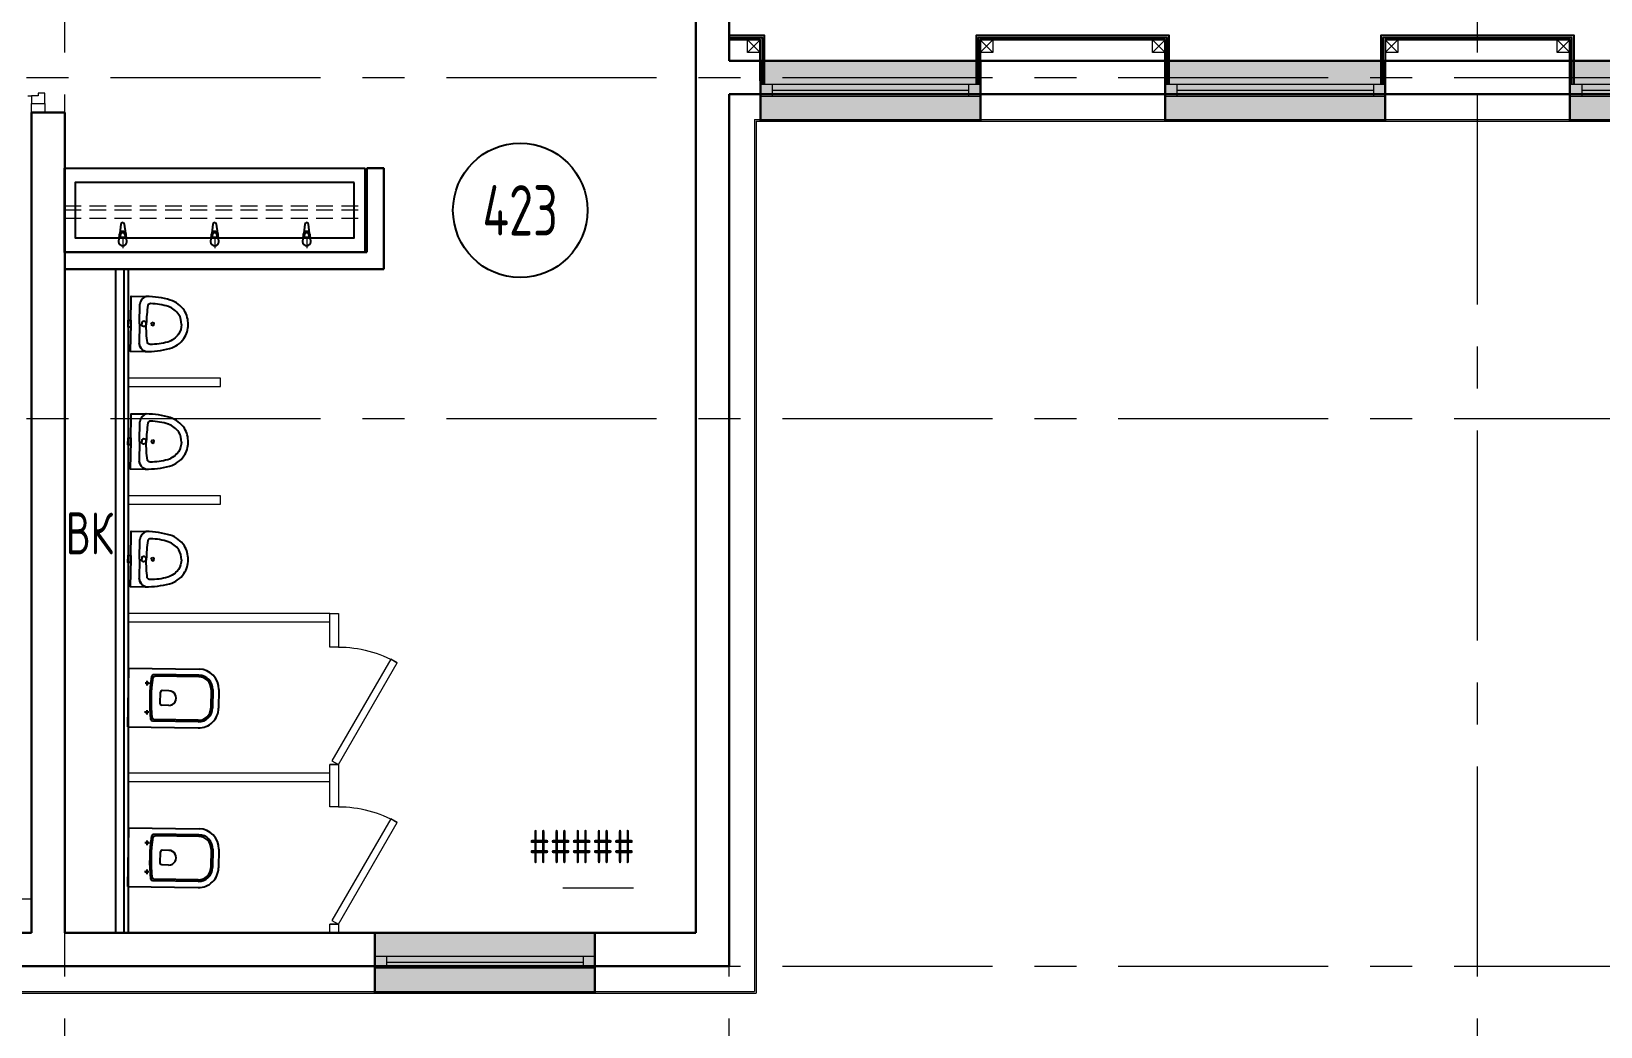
# Model space of a CAD drawing. Header units: millimetres. Extents: x -13407 to 8937287, y -2611 to 109271.
# Drawn here: x 16965 to 26308, y 5891 to 11815 of the extents above; entities that cross this region are included whole.
import ezdxf
from ezdxf import colors
from ezdxf.entities.mleader import LeaderData, LeaderLine
from ezdxf.enums import TextEntityAlignment as Align
from ezdxf.math import Vec2, Vec3

# ---------------------------------------------------------------- set-up
doc = ezdxf.new("R2010")
doc.units = ezdxf.units.MM
for name, pattern in [('ACAD_ISO03W100', [30, 12, -18]), ('ADSK_Штриховая_ш2 п1', [3, 2, -1]), ('CENTER', [2, 1.25, -0.25, 0.25, -0.25])]:
    doc.linetypes.add(name, pattern=pattern)
for name, color, linetype, lineweight in [('_0', 250, 'Continuous', 9), ('_TEXT', 189, 'Continuous', 30), ('АР_Двери', 5, 'Continuous', 18), ('АР_Маркер экспликации', 239, 'Continuous', 13), ('АР_Навесной фасад', 5, 'Continuous', 5), ('АР_Номер помещения', 1, 'Continuous', 25), ('АР_Окна БЛОК', 250, 'Continuous', 13), ('АР_Оси', 193, 'Continuous', 9), ('АР_Отметки', 250, 'Continuous', 15), ('АР_Перегородки газоблок', 165, 'Continuous', 30), ('АР_Перегородки сантехнические', 216, 'Continuous', 9), ('АР_Подоконники', 163, 'Continuous', 9), ('АР_Помещения_площадь', 19, 'Continuous', 9), ('АР_Сущ Несущая стена', 202, 'Continuous', 30), ('АР_тонкая линия', 250, 'Continuous', 0)]:
    doc.layers.add(name, color=color, linetype=linetype, lineweight=lineweight)
doc.layers.add('АР_Отверстия', color=251, linetype='Continuous')
doc.layers.add('ТХ_сантехника', color=253, linetype='Continuous')
doc.styles.add('ICOCPEUR', font='isocpeur.ttf')
doc.styles.add('ISOCPEUR', font='isocpeur.ttf', dxfattribs={"width": 0.7})
doc.styles.get("Standard").update_dxf_attribs({"font": 'arial.ttf'})

# ---------------------------------------------------------------- blocks, each defined once
blk = doc.blocks.new('*U7')
for p, q in [((0, 0), (0, -50)), ((700, 0), (700, -50))]:
    blk.add_line(p, q)
blk.add_lwpolyline([(0, 0), (606.2, 350), (628.1, 312.1), (21.9, -37.9)], close=True)
blk.add_arc((0, 0), 700, 0, 30)
blk = doc.blocks.new('*U78')
blk.add_lwpolyline([(-100, 80), (-100, 1010), (-140, 1010), (-140, 80)], close=True)
for points in [[(-1130, 0), (-1130, 80), (-1075, 80), (-1075, 0), (-1130, 0)], [(-1075, 80), (-1075, 0), (-1015, 0), (-1015, 40), (-1030, 40), (-1030, 80), (-1075, 80)], [(-55, 80), (-55, 0), (-115, 0), (-115, 40), (-100, 40), (-100, 80), (-55, 80)], [(0, 0), (0, 80), (-55, 80), (-55, 0), (0, 0)]]:
    blk.add_lwpolyline(points)
at = {"linetype": 'ACAD_ISO03W100', "ltscale": 3}
blk.add_arc((-100, 80), 930, 90, 180, dxfattribs=at)
blk = doc.blocks.new('*U59')
at = {"true_color": 0xffffff}
h = blk.add_hatch(color=7, dxfattribs=at)
h.dxf.hatch_style = 1
h.paths.add_polyline_path([(-1310, -140), (0, -140), (0, 220), (-1310, 220)])
at = {"lineweight": 30}
for p, q in [((-1310, -140), (-1310, 220)), ((0, -140), (0, 220))]:
    blk.add_line(p, q, dxfattribs=at)
for p, q in [((0, 220), (-1310, 220)), ((-1310, 70), (0, 70)), ((-1310, 0), (0, 0)), ((-1240, 0), (-1240, 70)), ((-1240, 35), (-70, 35)), ((-70, 0), (-70, 70)), ((-1310, -140), (0, -140)), ((-1310, -140), (-1310, -140)), ((-1310, -140), (-1310, -140)), ((0, -140), (0, -140)), ((0, -140), (0, -140))]:
    blk.add_line(p, q)
blk = doc.blocks.new('*U25')
at = {"layer": 'АР_Номер помещения', "color": 7}
blk.add_circle((-15677.8, 4216.1), 400, dxfattribs=at)
at = {"layer": 'АР_Помещения_площадь', "color": 7}
blk.add_line((-15002.2, 182.1), (-15424.6, 182.1), dxfattribs=at)
at = {"color": 7, "style": 'ISOCPEUR', "width": 0.7, "flags": 1}
blk.add_attdef('КАТЕГОРИЯ', (-499.2, -2092.2), '', height=250, dxfattribs=at)
at = {"layer": 'АР_Номер помещения', "color": 7, "style": 'ISOCPEUR', "width": 0.7}
blk.add_attdef('НОМЕР_ПОМЕЩЕНИЯ', text='', height=300, dxfattribs=at).set_placement((-15677.8, 4216.1), align=Align.MIDDLE_CENTER)
at = {"layer": 'АР_Помещения_площадь', "color": 7, "lineweight": 30, "width": 0.7, "flags": 104}
blk.add_attdef('ИМЯ_ПОМЕЩЕНИЯ', text='', height=100, dxfattribs=at).set_placement((157.6, 1217.1), align=Align.MIDDLE_CENTER)
at = {"layer": 'АР_Помещения_площадь', "color": 7, "style": 'ISOCPEUR', "width": 0.7}
blk.add_attdef('ПЛОЩАДЬ_ПОМЕЩЕНИЯ', text='', height=200, dxfattribs=at).set_placement((-14997.3, 428.6), align=Align.MIDDLE_RIGHT)
blk = doc.blocks.new('_DotSmall')
at = {"color": 0, "linetype": 'ByBlock', "const_width": 0.5}
blk.add_lwpolyline([(-0.0625, 0, 1), (0.0625, 0, 1)], format="xyb", close=True, dxfattribs=at)
blk = doc.blocks.new('Из_буфера31843')
for p, q in [((355.9, 103.6), (351.9, 61.7)), ((365.8, 166.1), (359.2, 113.1)), ((363.3, 86.6), (363.3, 101.5)), ((394.6, 113.1), (388, 166.1)), ((390.5, 101.5), (390.5, 86.6)), ((401.9, 61.7), (397.9, 103.6)), ((905.9, 103.6), (901.9, 61.7)), ((915.8, 166.1), (909.2, 113.1)), ((913.3, 86.6), (913.3, 101.5)), ((944.6, 113.1), (938, 166.1)), ((940.5, 101.5), (940.5, 86.6)), ((951.9, 61.7), (947.9, 103.6)), ((1455.8, 103.6), (1451.8, 61.7)), ((1465.7, 166.1), (1459.1, 113.1)), ((1463.2, 86.6), (1463.2, 101.5)), ((1494.5, 113.1), (1487.9, 166.1)), ((1490.4, 101.5), (1490.4, 86.6)), ((1501.8, 61.7), (1497.8, 103.6)), ((390.5, 86.6), (363.3, 86.6)), ((940.5, 86.6), (913.3, 86.6)), ((1490.4, 86.6), (1463.2, 86.6))]:
    blk.add_line(p, q)
at = {"lineweight": 13, "ltscale": 500}
for p, q in [((376.9, 85), (376.9, 22.5)), ((926.9, 85), (926.9, 22.5)), ((1476.9, 85), (1476.9, 22.5))]:
    blk.add_line(p, q, dxfattribs=at)
for points in [[(1826.9, 500), (26.9, 500), (26.9, 0), (1826.9, 0)], [(1761.9, 415), (91.9, 415), (91.9, 85), (1761.9, 85)]]:
    blk.add_lwpolyline(points, close=True)
for centre, major_axis, start_param, end_param in [((376.9, 101.7), (-14.9, -14.9), -1.35736, -0.875625), ((376.9, 101.7), (-14.9, 14.9), 4.498953, 6.496621), ((376.9, 101.5), (-9.62, 9.62), 3.926991, 7.068583), ((376.9, 164.7), (-7.91, 7.91), 4.051589, 6.943986), ((376.9, 101.7), (-14.9, 14.9), 4.017217, 4.498953), ((926.9, 101.7), (-14.9, -14.9), -1.35736, -0.875625), ((926.9, 101.7), (-14.9, 14.9), 4.498953, 6.496621), ((926.9, 101.5), (-9.62, 9.62), 3.926991, 7.068583), ((926.9, 164.7), (-7.91, 7.91), 4.051589, 6.943986), ((926.9, 101.7), (-14.9, 14.9), 4.017217, 4.498953), ((1476.8, 101.7), (-14.9, -14.9), -1.35736, -0.875625), ((1476.8, 101.7), (-14.9, 14.9), 4.498953, 6.496621), ((1476.8, 101.5), (-9.62, 9.62), 3.926991, 7.068583), ((1476.8, 164.7), (-7.91, 7.91), 4.051589, 6.943986), ((1476.8, 101.7), (-14.9, 14.9), 4.017217, 4.498953), ((376.9, 61.7), (-17.7, -17.7), -0.785398, 2.356194), ((926.9, 61.7), (-17.7, -17.7), -0.785398, 2.356194), ((1476.8, 61.7), (-17.7, -17.7), -0.785398, 2.356194)]:
    blk.add_ellipse(centre, major_axis=major_axis, ratio=1, start_param=start_param, end_param=end_param)
blk = doc.blocks.new('Писуар')
for points in [[(0, 52.9), (116.5, 52.9, 0.328868), (164.1, 90, 0.066999), (144.5, 233.5, 0.172209), (82.4, 318.1, 0.143285), (0, 342, 0.143285), (-82.4, 318.1, 0.172209), (-144.5, 233.5, 0.066999), (-164.1, 90)], [(-58.2, 285.9, 0.137396), (-105.9, 222.3)], [(58.2, 285.9, -0.137396), (105.9, 222.3)], [(-164.1, 90, 0.328868), (-116.5, 52.9, 8)], [(0, 92.6, 0.419996), (-15.9, 76.8, 0.151492), (-10.6, 66.2), (0, 66.2)], [(0, 92.6, -0.419996), (15.9, 76.8, -0.151492), (10.6, 66.2), (0, 66.2)]]:
    blk.add_lwpolyline(points, format="xyb")
for points in [[(0, 0), (-164.1, 0), (-164.1, 90)], [(0, 52.9), (-116.5, 52.9)], [(0, 0), (164.1, 0), (164.1, 90)]]:
    blk.add_lwpolyline(points)
blk.add_lwpolyline([(-21.2, 0), (21.2, 0), (21.2, -15.9), (-21.2, -15.9)], close=True)
for centre, radius, start, end in [((0, 187.1), 114.7, 90, 120.51024), ((282.3, 110.1), 404.1, 163.87115, 178.96926), ((2.6, 912.1), 819.4, 262.01576, 269.81492)]:
    blk.add_arc(centre, radius, start, end)
at = {"extrusion": (0, 0, -1)}
for centre, radius, start, end in [((0, 187.1), 114.7, 90, 120.51024), ((282.3, 110.1), 404.1, 163.87115, 178.96926), ((2.6, 912.1), 819.4, 262.01576, 269.81492)]:
    blk.add_arc(centre, radius, start, end, dxfattribs=at)
for points, start_tangent, end_tangent in [([(-121.7, 117.4), (-111.2, 100.6)], (0.014037, -0.999901), (0.974129, -0.225992)), ([(121.7, 117.4), (111.2, 100.6)], (-0.014037, -0.999901), (-0.974129, -0.225992))]:
    blk.add_spline(points, degree=3, dxfattribs=dict(start_tangent=start_tangent, end_tangent=end_tangent))
for points in [[(-10.6, 132.4), (-10.6, 137.6), (-5.3, 137.6), (0, 137.6)], [(0, 121.8), (-5.3, 121.8), (-10.6, 127.1), (-10.6, 132.4)], [(10.6, 132.4), (10.6, 137.6), (5.3, 137.6), (0, 137.6)], [(0, 121.8), (5.3, 121.8), (10.6, 127.1), (10.6, 132.4)], [(164.1, 90), (158.8, 68.8), (137.6, 52.9), (116.5, 52.9)]]:
    blk.add_open_spline(points, degree=3)
blk = doc.blocks.new('унитаз поликлиники')
for p, q in [((0, 175), (0, -175)), ((0, 175), (420, 175)), ((112.4, 73.1), (112.4, 100.2)), ((420, 138.7), (149.6, 138.7)), ((420, 129), (156.8, 128.7)), ((125.6, 86.7), (99.5, 86.7)), ((191.9, -33.7), (191.9, 33.7)), ((242.4, 43.7), (201.9, 43.7)), ((494, 57.1), (494, -57.1)), ((504, 55), (504, -55)), ((540, 55), (540, -55)), ((125.5, -86.5), (99.4, -86.5)), ((112.3, -73), (112.3, -100.1)), ((242.4, -43.7), (201.9, -43.7)), ((0, -175), (420, -175)), ((420, -139), (147.9, -138.7)), ((420, -129), (155.2, -128.7))]:
    blk.add_line(p, q)
for centre, radius, start, end in [((420, 55), 120, 0, 90), ((420.5, 55.2), 83.5, 359.86187, 90.33349), ((420, 55), 74, 0, 90), ((242.4, 0), 43.7, 270, 90), ((420, -55), 120, 270, 0), ((420, -55), 84, 270, 0), ((420, -55), 74, 270, 358.40182)]:
    blk.add_arc(centre, radius, start, end)
at = {"extrusion": (0, 0, -1)}
for centre, major_axis, ratio, start_param, end_param in [((1158.1, 0), (-731, -726.4), 0.993775, 0.659849, 0.910919), ((984.1, 0), (-23.4, -941.4), 0.89728, 1.422258, 1.677847), ((149.5, 127.3), (-5.6, -10.5), 0.821373, 1.269211, 2.570669), ((154.4, 119.8), (-5.61, -7.72), 0.798093, 1.232924, 2.686723), ((112.4, 86.8), (3.55, 3.55), 1, 5.504025, 11.78721), ((201.9, -33.5), (4.12, -9.49), 0.964797, 0.42926, 1.943413), ((147.9, -127.5), (5.4, -10.4), 0.836443, 0.56114, 1.877577), ((155.2, -117.5), (5.3, -10.4), 0.842984, 0.549902, 1.8819)]:
    blk.add_ellipse(centre, major_axis=major_axis, ratio=ratio, start_param=start_param, end_param=end_param, dxfattribs=at)
for centre, major_axis, ratio, start_param, end_param in [((201.9, 33.5), (4.12, 9.49), 0.964797, 0.42926, 1.943413), ((112.3, -86.6), (3.54, -3.55), 1, 5.504025, 11.78721)]:
    blk.add_ellipse(centre, major_axis=major_axis, ratio=ratio, start_param=start_param, end_param=end_param)
blk = doc.blocks.new('A$C3079c8b3')
at = {"layer": 'АР_Перегородки газоблок', "color": 0, "lineweight": 25, "ltscale": 100}
for points in [[(300.7, -12974.6), (300.7, -16924.6)], [(350.7, -12974.6), (350.7, -16924.6)], [(375.7, -12974.6), (375.7, -16924.6)]]:
    blk.add_lwpolyline(points, dxfattribs=at)
blk = doc.blocks.new('A$Ce02d65bd')
at = {"ltscale": 100}
for points in [[(0, 0), (0, 75), (75, 75), (75, 0), (0, 0)], [(0, 0), (75, 75)], [(0, 75), (75, 0)]]:
    blk.add_lwpolyline(points, dxfattribs=at)

msp = doc.modelspace()

# ---------------------------------------------------------------- linework, layer by layer
for points in [[(21329.3, 11500), (21329.3, 11789.2), (21120, 11789.2)], [(21316.8, 11500), (21316.8, 11776.7), (21120, 11776.7)], [(23739.2, 11500), (23739.2, 11789.2), (22589.2, 11789.2), (22589.2, 11500)], [(23726.7, 11500), (23726.7, 11776.7), (22601.7, 11776.7), (22601.7, 11500)], [(26149.3, 11500), (26149.3, 11789.2), (24999.3, 11789.2), (24999.3, 11500)], [(26136.8, 11500), (26136.8, 11776.7), (25011.8, 11776.7), (25011.8, 11500)], [(21304.3, 11519.7), (21304.3, 11764.2), (21120, 11764.2)], [(23714.2, 11519.7), (23714.2, 11764.2), (22614.2, 11764.2), (22614.2, 11557.2)], [(26124.3, 11519.7), (26124.3, 11764.2), (25024.3, 11764.2), (25024.3, 11557.2)]]:
    msp.add_lwpolyline(points)
at = {"layer": 'АР_Навесной фасад', "ltscale": 100}
for p, q in [((21270, 11290), (21270, 6100)), ((21270, 11290), (29537.4, 11290)), ((21280, 11280), (21280, 6090)), ((21280, 11280), (29527.4, 11280)), ((13150, 6100), (21270, 6100)), ((13160, 6090), (21280, 6090))]:
    msp.add_line(p, q, dxfattribs=at)
at = {"layer": 'АР_Оси', "linetype": 'CENTER', "ltscale": 1000}
for p, q in [((17165, -1811.3), (17165, 32496.2)), ((25575, -1811.3), (25575, 32496.2)), ((21120, -1811.3), (21120, 16792.5)), ((-12563.8, 11540), (71033.4, 11540)), ((-12563.8, 9510), (71033.4, 9510)), ((-12563.8, 6250), (71033.4, 6250))]:
    msp.add_line(p, q, dxfattribs=at)
at = {"layer": 'АР_Перегородки газоблок', "ltscale": 100}
for points in [[(19062.8, 10400), (19062.8, 11000), (18962.8, 11000)], [(18962.8, 10500), (18962.8, 11000)], [(17165, 10500), (18962.8, 10500)], [(17465.7, 10400), (17165, 10400)], [(19062.8, 10400), (17465.7, 10400)]]:
    msp.add_lwpolyline(points, dxfattribs=at)
at = {"layer": 'АР_Перегородки сантехнические', "lineweight": 0}
for points in [[(17540.4, 9750.1), (17540.4, 9700.1), (18090.7, 9700), (18090.7, 9750)], [(17540.5, 9050), (17540.5, 9000), (18090.8, 8999.9), (18090.8, 9049.9)], [(17540.6, 8350), (17540.6, 8300), (18742.6, 8300.1), (18742.6, 8350.1)], [(18792.6, 8150.3), (18742.6, 8150.3), (18742.6, 8350.1), (18792.6, 8350.1)], [(17540.7, 7400), (17540.7, 7350), (18742.6, 7350.1), (18742.6, 7400.1)], [(18792.6, 7200), (18742.6, 7200), (18742.6, 7450.3), (18792.6, 7450.3)], [(18792.6, 6450), (18742.6, 6450), (18742.6, 6500), (18792.6, 6500)]]:
    msp.add_lwpolyline(points, close=True, dxfattribs=at)
at = {"layer": 'АР_Подоконники', "ltscale": 100}
msp.add_line((16965, 6650), (13025, 6650), dxfattribs=at)
at = {"layer": 'АР_Сущ Несущая стена', "ltscale": 100}
for p, q in [((20920, 16792.5), (20920, 6450)), ((21120, 15790), (21120, 11640)), ((21120, 11640), (32333, 11640)), ((21120, 11440), (21120, 6250)), ((21120, 11440), (29687.4, 11440)), ((16965, 11331.1), (16965, 6450)), ((16965, 11331.1), (17165, 11331.1)), ((17165, 11331.1), (17165, 6450)), ((13025, 6450), (16965, 6450)), ((17165, 6450), (20920, 6450)), ((13000, 6250), (21120, 6250))]:
    msp.add_line(p, q, dxfattribs=at)
at = {"layer": 'АР_тонкая линия', "linetype": 'ADSK_Штриховая_ш2 п1', "ltscale": 50}
for points in [[(17160.6, 10777.1), (18962.8, 10777.1)], [(17160.6, 10752.1), (18962.8, 10752.1)], [(17160.6, 10702.1), (18962.8, 10702.1)]]:
    msp.add_lwpolyline(points, dxfattribs=at)

# ---------------------------------------------------------------- block references
at = {"layer": '_0', "color": 1, "lineweight": -3, "ltscale": 500, "rotation": 180}
for p in [(21304.3, 11764.2), (22688.5, 11764.2), (23714.2, 11764.2), (25099.3, 11764.2), (26124.3, 11764.2)]:
    msp.add_blockref('A$Ce02d65bd', p, dxfattribs=at)
at = {"layer": '_TEXT', "ltscale": 500}
msp.add_blockref('A$C3079c8b3', (17165, 23374.6), dxfattribs=at)
at = {"layer": 'АР_Двери', "rotation": 90.00000000000001}
msp.add_blockref('*U78', (17045, 12461.1), dxfattribs=at)
at = {"layer": 'АР_Двери', "lineweight": 30, "xscale": -1, "rotation": 270}
for p in [(18792.6, 7450.3), (18792.6, 6500)]:
    msp.add_blockref('*U7', p, dxfattribs=at)
at = {"layer": 'АР_Маркер экспликации', "color": 7}
ref = msp.add_blockref('*U25', (35552.9, 6533.5), dxfattribs=at)
ref.add_attrib('НОМЕР_ПОМЕЩЕНИЯ', '423', dxfattribs={"layer": 'АР_Номер помещения', "color": 7, "height": 300, "style": 'ISOCPEUR', "width": 0.7}).set_placement((19875.1, 10749.5), align=Align.MIDDLE_CENTER)
ref.add_attrib('ПЛОЩАДЬ_ПОМЕЩЕНИЯ', '#####', dxfattribs={"layer": 'АР_Помещения_площадь', "color": 7, "height": 200, "style": 'ISOCPEUR', "width": 0.7}).set_placement((20555.5, 6962.1), align=Align.MIDDLE_RIGHT)
at = {"layer": 'АР_Окна БЛОК', "xscale": -1, "rotation": 180}
for p in [(22615, 11500), (25025, 11500), (27435, 11500), (20320, 6310)]:
    msp.add_blockref('*U59', p, dxfattribs=at)
at = {"layer": 'ТХ_сантехника', "xscale": 0.9954344748001746, "yscale": 0.9954344748001746, "zscale": 0.9954344748001746}
msp.add_blockref('Из_буфера31843', (17133.8, 10501.4), dxfattribs=at)
at = {"layer": 'ТХ_сантехника', "ltscale": 100, "rotation": 269.1248415622985}
for p in [(17556.5, 10074.6), (17556.4, 9374.7), (17556.3, 8674.8)]:
    msp.add_blockref('Писуар', p, dxfattribs=at)
at = {"layer": 'ТХ_сантехника', "rotation": 359.1248415622985}
for p in [(17540.8, 7850), (17540.6, 6900)]:
    msp.add_blockref('унитаз поликлиники', p, dxfattribs=at)

# ---------------------------------------------------------------- texts
at = {"layer": 'АР_Отверстия', "ltscale": 100, "insert": (17310.6, 8826.7), "char_height": 250, "attachment_point": 5, "line_spacing_factor": 0.7, "style": 'ICOCPEUR'}
msp.add_mtext('\\A1;{\\W0.7;ВК}', dxfattribs=at)

# ---------------------------------------------------------------- leaders
at = {"layer": 'АР_Отметки'}
ml = msp.add_multileader_mtext('Standard', dxfattribs=at)
ml.set_content('Л.4', color=256, style='ISOCPEUR')
ml.set_leader_properties(color=256, linetype='Continuous', lineweight=-1)
ml.set_arrow_properties(name='DOTSMALL')
ml.build(insert=Vec2(0, 0))
ml.multileader.update_dxf_attribs({"has_text_frame": 1, "text_left_attachment_type": 4, "text_right_attachment_type": 4, "dogleg_length": 100, "arrow_head_size": 180})
ctx = ml.context
ctx.base_point, ctx.char_height, ctx.arrow_head_size, ctx.landing_gap_size, ctx.plane_origin = Vec3(24839.8, 74395.9), 250, 180, 50, Vec3(52223.5, 62772.8)
ctx.left_attachment, ctx.right_attachment = 4, 4
notes = []
notes.append((ctx, [(0, (0, 0, 0), (0, 0), (1, 0), 1, [])]))
ctx.mtext.insert, ctx.mtext.width, ctx.mtext.line_spacing_style, ctx.mtext.flow_direction = Vec3(24889.8, 74729.2), 852.697, 2, 5
ml = msp.add_multileader_mtext('Standard', dxfattribs=at)
ml.set_content('+11,550', color=256, style='ISOCPEUR')
ml.set_leader_properties(color=256, linetype='Continuous', lineweight=-1)
ml.set_arrow_properties(name='DOTSMALL')
ml.build(insert=Vec2(0, 0))
ml.multileader.update_dxf_attribs({"has_text_frame": 1, "text_left_attachment_type": 4, "text_right_attachment_type": 4, "dogleg_length": 100, "arrow_head_size": 180})
ctx = ml.context
ctx.base_point, ctx.char_height, ctx.arrow_head_size, ctx.landing_gap_size, ctx.plane_origin = Vec3(24235.3, 73745.5), 250, 180, 50, Vec3(22074.1, 73154.3)
ctx.left_attachment, ctx.right_attachment = 4, 4
notes.append((ctx, [(0, (0, 0, 0), (0, 0), (1, 0), 1, [])]))
ctx.mtext.insert, ctx.mtext.width, ctx.mtext.line_spacing_style, ctx.mtext.flow_direction = Vec3(24285.3, 74078.8), 852.697, 2, 5
ml = msp.add_multileader_mtext('Standard', dxfattribs=at)
ml.set_content('+11,550', color=256, style='ISOCPEUR')
ml.set_leader_properties(color=256, linetype='Continuous', lineweight=-1)
ml.set_arrow_properties(name='DOTSMALL')
ml.build(insert=Vec2(0, 0))
ml.multileader.update_dxf_attribs({"has_text_frame": 1, "text_left_attachment_type": 4, "text_right_attachment_type": 4, "dogleg_length": 100, "arrow_head_size": 180})
ctx = ml.context
ctx.base_point, ctx.char_height, ctx.arrow_head_size, ctx.landing_gap_size, ctx.plane_origin = Vec3(24235.3, 73745.5), 250, 180, 50, Vec3(22074.1, 73154.3)
ctx.left_attachment, ctx.right_attachment = 4, 4
notes.append((ctx, [(0, (0, 0, 0), (0, 0), (1, 0), 1, [])]))
ctx.mtext.insert, ctx.mtext.width, ctx.mtext.line_spacing_style, ctx.mtext.flow_direction = Vec3(24285.3, 74078.8), 852.697, 2, 5
ml = msp.add_multileader_mtext('Standard', dxfattribs=at)
ml.set_content('+13,200', color=256, style='ISOCPEUR')
ml.set_leader_properties(color=256, linetype='Continuous', lineweight=-1)
ml.set_arrow_properties(name='DOTSMALL')
ml.build(insert=Vec2(0, 0))
ml.multileader.update_dxf_attribs({"has_text_frame": 1, "text_left_attachment_type": 4, "text_right_attachment_type": 4, "dogleg_length": 100, "arrow_head_size": 180})
ctx = ml.context
ctx.base_point, ctx.char_height, ctx.arrow_head_size, ctx.landing_gap_size, ctx.plane_origin = Vec3(29391.1, 73679.1), 250, 180, 50, Vec3(27074.1, 73899.3)
ctx.left_attachment, ctx.right_attachment = 4, 4
notes.append((ctx, [(0, (0, 0, 0), (0, 0), (1, 0), 1, [])]))
ctx.mtext.insert, ctx.mtext.width, ctx.mtext.line_spacing_style, ctx.mtext.flow_direction = Vec3(29441.1, 74012.4), 852.697, 2, 5
ml = msp.add_multileader_mtext('Standard', dxfattribs=at)
ml.set_content('+13,340', color=256, style='ISOCPEUR')
ml.set_leader_properties(color=256, linetype='Continuous', lineweight=-1)
ml.set_arrow_properties(name='DOTSMALL')
ml.build(insert=Vec2(0, 0))
ml.multileader.update_dxf_attribs({"has_text_frame": 1, "text_left_attachment_type": 4, "text_right_attachment_type": 4, "dogleg_length": 100, "arrow_head_size": 180})
ctx = ml.context
ctx.base_point, ctx.char_height, ctx.arrow_head_size, ctx.landing_gap_size, ctx.plane_origin = Vec3(29275.3, 72087.3), 250, 180, 50, Vec3(27756.5, 72382.1)
ctx.left_attachment, ctx.right_attachment = 4, 4
notes.append((ctx, [(0, (0, 0, 0), (0, 0), (1, 0), 1, [])]))
ctx.mtext.insert, ctx.mtext.width, ctx.mtext.line_spacing_style, ctx.mtext.flow_direction = Vec3(29325.3, 72420.6), 852.697, 2, 5
ml = msp.add_multileader_mtext('Standard', dxfattribs=at)
ml.set_content('+13,340', color=256, style='ISOCPEUR')
ml.set_leader_properties(color=256, linetype='Continuous', lineweight=-1)
ml.set_arrow_properties(name='DOTSMALL')
ml.build(insert=Vec2(0, 0))
ml.multileader.update_dxf_attribs({"has_text_frame": 1, "text_left_attachment_type": 4, "text_right_attachment_type": 4, "dogleg_length": 100, "arrow_head_size": 180})
ctx = ml.context
ctx.base_point, ctx.char_height, ctx.arrow_head_size, ctx.landing_gap_size, ctx.plane_origin = Vec3(18635, 42258.3), 250, 180, 50, Vec3(18553.6, 40547.6)
ctx.left_attachment, ctx.right_attachment = 4, 4
notes.append((ctx, [(0, (0, 0, 0), (0, 0), (1, 0), 1, [])]))
ctx.mtext.insert, ctx.mtext.width, ctx.mtext.defined_height, ctx.mtext.line_spacing_style, ctx.mtext.flow_direction = Vec3(18685, 42591.6), 696.035, 776.5, 2, 5
ml = msp.add_multileader_mtext('Standard', dxfattribs=at)
ml.set_content('+9,800', color=256, style='ISOCPEUR')
ml.set_leader_properties(color=256, linetype='Continuous', lineweight=-1)
ml.set_arrow_properties(name='DOTSMALL')
ml.build(insert=Vec2(0, 0))
ml.multileader.update_dxf_attribs({"has_text_frame": 1, "text_left_attachment_type": 4, "text_right_attachment_type": 4, "dogleg_length": 100, "arrow_head_size": 180})
ctx = ml.context
ctx.base_point, ctx.char_height, ctx.arrow_head_size, ctx.landing_gap_size, ctx.plane_origin = Vec3(54552.7, 26703.1), 250, 180, 50, Vec3(54303.4, 26042.3)
ctx.left_attachment, ctx.right_attachment = 4, 4
notes.append((ctx, [(0, (0, 0, 0), (0, 0), (1, 0), 1, [])]))
ctx.mtext.insert, ctx.mtext.width, ctx.mtext.line_spacing_style, ctx.mtext.flow_direction = Vec3(54602.7, 27036.4), 852.697, 2, 5
ml = msp.add_multileader_mtext('Standard', dxfattribs=at)
ml.set_content('+9,800', color=256, style='ISOCPEUR')
ml.set_leader_properties(color=256, linetype='Continuous', lineweight=-1)
ml.set_arrow_properties(name='DOTSMALL')
ml.build(insert=Vec2(0, 0))
ml.multileader.update_dxf_attribs({"has_text_frame": 1, "text_left_attachment_type": 4, "text_right_attachment_type": 4, "dogleg_length": 100, "arrow_head_size": 180})
ctx = ml.context
ctx.base_point, ctx.char_height, ctx.arrow_head_size, ctx.landing_gap_size, ctx.plane_origin = Vec3(54552.7, 26703.1), 250, 180, 50, Vec3(54303.4, 26042.3)
ctx.left_attachment, ctx.right_attachment = 4, 4
notes.append((ctx, [(0, (0, 0, 0), (0, 0), (1, 0), 1, [])]))
ctx.mtext.insert, ctx.mtext.width, ctx.mtext.line_spacing_style, ctx.mtext.flow_direction = Vec3(54602.7, 27036.4), 852.697, 2, 5
ml = msp.add_multileader_mtext('Standard', dxfattribs=at)
ml.set_content('Л.1', color=256, style='ISOCPEUR')
ml.set_leader_properties(color=256, linetype='Continuous', lineweight=-1)
ml.set_arrow_properties(name='DOTSMALL')
ml.build(insert=Vec2(0, 0))
ml.multileader.update_dxf_attribs({"has_text_frame": 1, "text_left_attachment_type": 4, "text_right_attachment_type": 4, "dogleg_length": 100, "arrow_head_size": 180})
ctx = ml.context
ctx.base_point, ctx.char_height, ctx.arrow_head_size, ctx.landing_gap_size, ctx.plane_origin = Vec3(51786.8, 25922.7, 0), 250, 180, 50, Vec3(77176.9, 13681.2, 0)
ctx.left_attachment, ctx.right_attachment = 4, 4
notes.append((ctx, [(0, (0, 0, 0), (0, 0), (1, 0), 1, [])]))
ctx.mtext.insert, ctx.mtext.width, ctx.mtext.line_spacing_style, ctx.mtext.flow_direction = Vec3(51836.8, 26256, 0), 852.697, 2, 5
ml = msp.add_multileader_mtext('Standard', dxfattribs=at)
ml.set_content('+11,750', color=256, style='ISOCPEUR')
ml.set_leader_properties(color=256, linetype='Continuous', lineweight=-1)
ml.set_arrow_properties(name='DOTSMALL')
ml.build(insert=Vec2(0, 0))
ml.multileader.update_dxf_attribs({"has_text_frame": 1, "text_left_attachment_type": 4, "text_right_attachment_type": 4, "dogleg_length": 100, "arrow_head_size": 180})
ctx = ml.context
ctx.base_point, ctx.char_height, ctx.arrow_head_size, ctx.landing_gap_size, ctx.plane_origin = Vec3(52695.3, 21086.1), 250, 180, 50, Vec3(53174.4, 18467)
ctx.left_attachment, ctx.right_attachment = 4, 4
notes.append((ctx, [(0, (0, 0, 0), (0, 0), (1, 0), 1, [])]))
ctx.mtext.insert, ctx.mtext.width, ctx.mtext.line_spacing_style, ctx.mtext.flow_direction = Vec3(52745.3, 21419.5), 852.697, 2, 5
ml = msp.add_multileader_mtext('Standard', dxfattribs=at)
ml.set_content('+12,200', color=256, style='ISOCPEUR')
ml.set_leader_properties(color=256, linetype='Continuous', lineweight=-1)
ml.set_arrow_properties(name='DOTSMALL')
ml.build(insert=Vec2(0, 0))
ml.multileader.update_dxf_attribs({"has_text_frame": 1, "text_left_attachment_type": 4, "text_right_attachment_type": 4, "dogleg_length": 100, "arrow_head_size": 180})
ctx = ml.context
ctx.base_point, ctx.char_height, ctx.arrow_head_size, ctx.landing_gap_size, ctx.plane_origin, ctx.plane_x_axis, ctx.plane_y_axis = Vec3(39478.9, 13582.7), 250, 180, 50, Vec3(51626.4, 38818.6), Vec3(0, 1), Vec3(-1, 0)
ctx.left_attachment, ctx.right_attachment = 4, 4
notes.append((ctx, [(0, (0, 0, 0), (0, 0), (1, 0), 1, [])]))
ctx.mtext.insert, ctx.mtext.text_direction, ctx.mtext.rotation, ctx.mtext.width, ctx.mtext.line_spacing_style, ctx.mtext.flow_direction = Vec3(39145.5, 13632.7), Vec3(0, 1), 1.570796, 852.697, 2, 5
ml = msp.add_multileader_mtext('Standard', dxfattribs=at)
ml.set_content('+12,200', color=256, style='ISOCPEUR')
ml.set_leader_properties(color=256, linetype='Continuous', lineweight=-1)
ml.set_arrow_properties(name='DOTSMALL')
ml.build(insert=Vec2(0, 0))
ml.multileader.update_dxf_attribs({"has_text_frame": 1, "text_left_attachment_type": 4, "text_right_attachment_type": 4, "dogleg_length": 100, "arrow_head_size": 180})
ctx = ml.context
ctx.base_point, ctx.char_height, ctx.arrow_head_size, ctx.landing_gap_size, ctx.plane_origin, ctx.plane_x_axis, ctx.plane_y_axis = Vec3(29851.4, 13475.7), 250, 180, 50, Vec3(41998.9, 38711.6), Vec3(0, 1), Vec3(-1, 0)
ctx.left_attachment, ctx.right_attachment = 4, 4
notes.append((ctx, [(0, (0, 0, 0), (0, 0), (1, 0), 1, [])]))
ctx.mtext.insert, ctx.mtext.text_direction, ctx.mtext.rotation, ctx.mtext.width, ctx.mtext.line_spacing_style, ctx.mtext.flow_direction = Vec3(29518.1, 13525.7), Vec3(0, 1), 1.570796, 852.697, 2, 5
for ctx, leaders in notes:
    for number, flags, end, landing, length, lines in leaders:
        leader = LeaderData()
        leader.index, (leader.has_last_leader_line, leader.has_dogleg_vector, leader.attachment_direction) = number, flags
        leader.last_leader_point, leader.dogleg_vector, leader.dogleg_length = Vec3(end), Vec3(landing), length
        for number, points, colour, breaks in lines:
            line = LeaderLine()
            line.index, line.vertices, line.color, line.breaks = number, Vec3.list(points), colors.encode_raw_color(colour), breaks
            leader.lines.append(line)
        ctx.leaders.append(leader)

doc.saveas('drawing.dxf')
